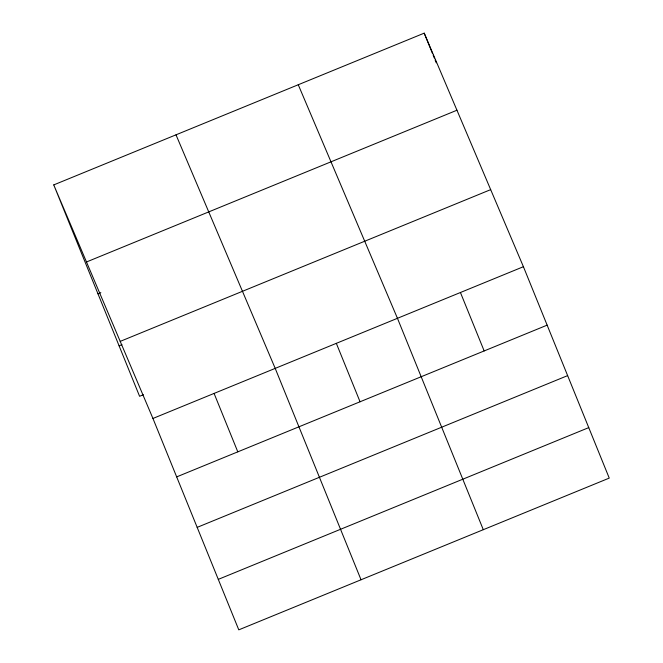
<?xml version="1.0" encoding="UTF-8"?>
<svg xmlns="http://www.w3.org/2000/svg" width="663" height="663" viewBox="0 0 663 663"><rect width="100%" height="100%" fill="white"/><g stroke="black" fill="none" stroke-linecap="round" stroke-linejoin="round"><path stroke-width="0.99" d="M53.753 184.902L424.212 33.15L523.414 266.708L609.247 478.098L238.788 629.85L152.946 418.461L53.753 184.902L139.586 396.292L143.407 394.725M86.488 261.976L456.948 110.224M97.975 293.808L100.842 292.64M120.21 341.387L490.678 189.635M119.091 345.813L121.959 344.644M152.946 418.461L523.414 266.708M176.673 476.888L547.141 325.143M197.176 527.367L567.636 375.614M218.293 579.371L588.752 427.618M298.259 84.748L397.452 318.306L483.294 529.696M176.002 134.821L275.203 368.379L361.037 579.769M424.212 33.15L432.384 53.264M433.163 55.178L434.323 58.054M435.102 59.968L436.271 62.844M460.437 292.507L484.164 350.934M336.332 343.343L360.059 401.778M214.074 393.416L237.802 451.851"/></g></svg>
